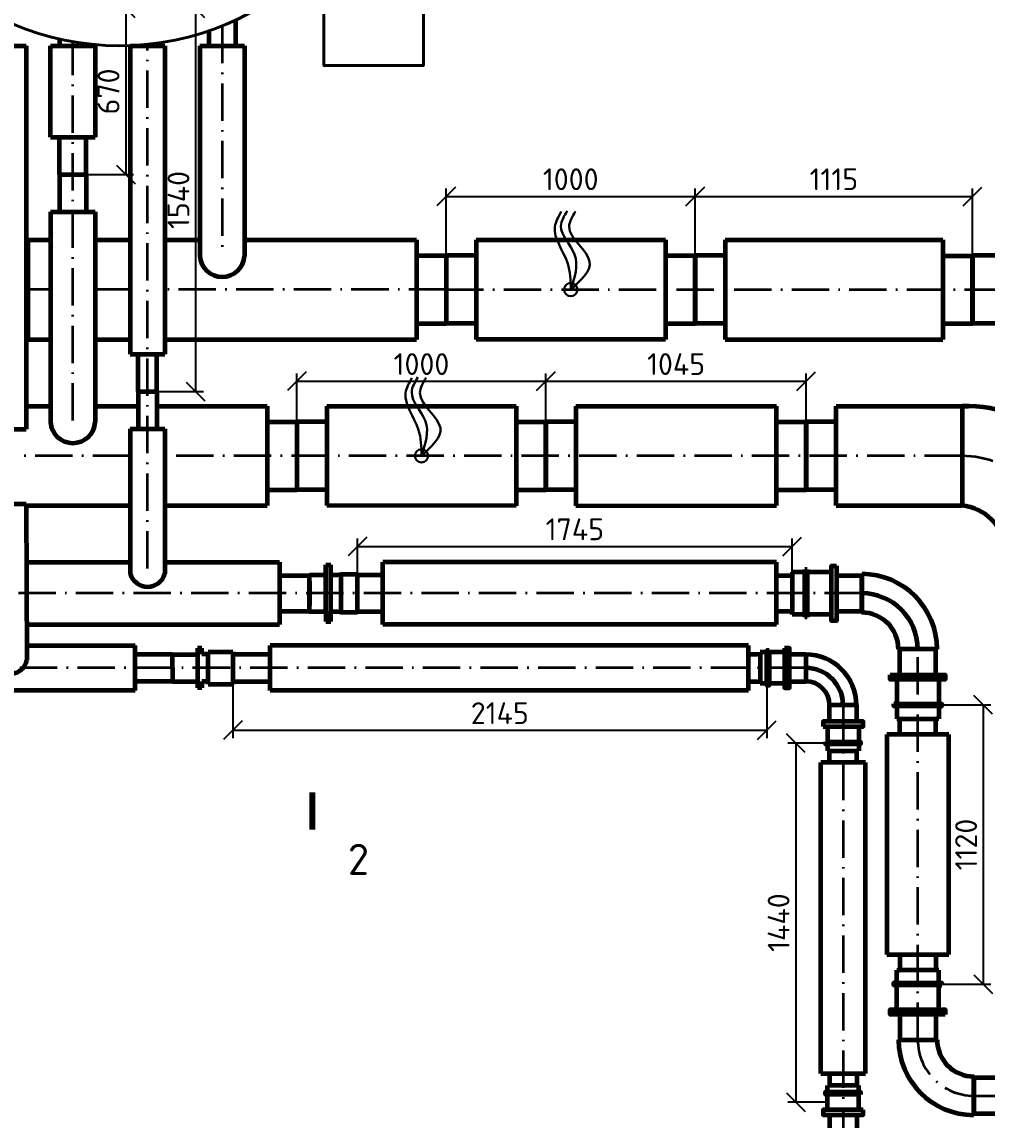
# Model space of a CAD drawing. Header units: millimetres. Extents: x 1990 to 7549, y 397 to 3825.
# Drawn here: x 4242.1 to 4397.1, y 1275.7 to 1452.2 of the extents above; entities that cross this region are included whole.
import ezdxf

# ---------------------------------------------------------------- set-up
doc = ezdxf.new("R2010")
doc.units = ezdxf.units.MM
doc.linetypes.add('ACAD_ISO10W100', pattern=[18.5, 12, -3, 0.5, -3])
for name, color, linetype, lineweight in [('2 Рамка обычные', 1, 'Continuous', 60), ('3 Оъекты сущ.', 7, 'Continuous', 30), ('9 Размеры на геодезии', 5, 'Continuous', 40), ('Объекты проект.', 1, 'Continuous', 80)]:
    doc.layers.add(name, color=color, linetype=linetype, lineweight=lineweight)
doc.styles.add('-ISOCPEUR-', font='isocpeur.TTF')
doc.styles.add('GOST', font='gost.shx', dxfattribs={"oblique": 15})
doc.dimstyles.new('Копия М 1 к 25', dxfattribs={"dimtxt": 3.5, "dimasz": 3, "dimexe": 1.25, "dimexo": 0, "dimgap": 1, "dimtad": 1, "dimdec": 0, "dimlfac": 25, "dimzin": 0, "dimdsep": 46, "dimtxsty": 'GOST', "dimblk": 'OBLIQUE', "dimcen": 5, "dimclrd": 256, "dimclre": 256, "dimclrt": 256, "dimazin": 2, "dimtfac": 1, "dimtdec": 0, "dimtmove": 0, "dimatfit": 3, "dimldrblk": 'NONE', "dimfxl": 1.25, "dimtolj": 1, "dimtzin": 0, "dimlwd": -1, "dimlwe": -1, "dimarcsym": 2})

# ---------------------------------------------------------------- blocks, each defined once
blk = doc.blocks.new('_Oblique')
at = {"color": 0, "linetype": 'ByBlock', "lineweight": -2}
blk.add_line((-0.5, -0.5), (0.5, 0.5), dxfattribs=at)
blk = doc.blocks.new('*D209')
at = {"transparency": 16777216}
for p, q in [((4296.01, 1363.35), (4296.01, 1369.18)), ((4296.01, 1367.93), (4365.84, 1367.93)), ((4365.84, 1363.28), (4365.84, 1369.18))]:
    blk.add_line(p, q, dxfattribs=at)
at = {"layer": 'Defpoints', "color": 0, "lineweight": 35, "transparency": 16777216}
for p in [(4365.84, 1367.93), (4296.01, 1363.35), (4365.84, 1363.28)]:
    blk.add_point(p, dxfattribs=at)
at = {"transparency": 16777216, "xscale": 3, "yscale": 3, "zscale": 3, "rotation": 180}
blk.add_blockref('_Oblique', (4296.01, 1367.93), dxfattribs=at)
at = {"transparency": 16777216, "xscale": 3, "yscale": 3, "zscale": 3}
blk.add_blockref('_Oblique', (4365.84, 1367.93), dxfattribs=at)
at = {"lineweight": 35, "transparency": 16777216, "insert": (4330.93, 1370.68), "char_height": 3.5, "attachment_point": 5, "style": '-ISOCPEUR-'}
blk.add_mtext('\\A1;1745', dxfattribs=at)
blk = doc.blocks.new('_None')
blk = doc.blocks.new('*D210')
at = {"transparency": 16777216}
for p, q in [((4276, 1345.8), (4276, 1337.13)), ((4361.75, 1345.59), (4361.75, 1337.13)), ((4276, 1338.38), (4361.75, 1338.38))]:
    blk.add_line(p, q, dxfattribs=at)
at = {"layer": 'Defpoints', "color": 0, "lineweight": 35, "transparency": 16777216}
for p in [(4276, 1345.8), (4361.75, 1345.59), (4361.75, 1338.38)]:
    blk.add_point(p, dxfattribs=at)
at = {"transparency": 16777216, "xscale": 3, "yscale": 3, "zscale": 3, "rotation": 180}
blk.add_blockref('_Oblique', (4276, 1338.38), dxfattribs=at)
at = {"transparency": 16777216, "xscale": 3, "yscale": 3, "zscale": 3}
blk.add_blockref('_Oblique', (4361.75, 1338.38), dxfattribs=at)
at = {"lineweight": 35, "transparency": 16777216, "insert": (4318.87, 1341.13), "char_height": 3.5, "attachment_point": 5, "style": '-ISOCPEUR-'}
blk.add_mtext('\\A1;2145', dxfattribs=at)
blk = doc.blocks.new('*D211')
at = {"transparency": 16777216}
for p, q in [((4371.21, 1336.32), (4365.16, 1336.32)), ((4366.41, 1336.32), (4366.41, 1278.64)), ((4371.51, 1278.64), (4365.16, 1278.64))]:
    blk.add_line(p, q, dxfattribs=at)
at = {"layer": 'Defpoints', "color": 0, "lineweight": 35, "transparency": 16777216}
for p in [(4371.21, 1336.32), (4366.41, 1278.64), (4371.51, 1278.64)]:
    blk.add_point(p, dxfattribs=at)
at = {"transparency": 16777216, "xscale": 3, "yscale": 3, "zscale": 3}
for p, rotation in [((4366.41, 1336.32), 90), ((4366.41, 1278.64), 270)]:
    blk.add_blockref('_Oblique', p, dxfattribs=dict(at, rotation=rotation))
at = {"lineweight": 35, "transparency": 16777216, "insert": (4363.66, 1307.48), "char_height": 3.5, "attachment_point": 5, "rotation": 90, "style": '-ISOCPEUR-'}
blk.add_mtext('\\A1;1440', dxfattribs=at)
blk = doc.blocks.new('*D212')
at = {"transparency": 16777216}
for p, q in [((4389.87, 1342.45), (4397.78, 1342.45)), ((4396.53, 1342.45), (4396.53, 1297.6)), ((4389.87, 1297.6), (4397.78, 1297.6))]:
    blk.add_line(p, q, dxfattribs=at)
at = {"layer": 'Defpoints', "color": 0, "lineweight": 35, "transparency": 16777216}
for p in [(4389.87, 1342.45), (4389.87, 1297.6), (4396.53, 1297.6)]:
    blk.add_point(p, dxfattribs=at)
at = {"transparency": 16777216, "xscale": 3, "yscale": 3, "zscale": 3}
for p, rotation in [((4396.53, 1342.45), 90), ((4396.53, 1297.6), 270)]:
    blk.add_blockref('_Oblique', p, dxfattribs=dict(at, rotation=rotation))
at = {"lineweight": 35, "transparency": 16777216, "insert": (4393.78, 1320.02), "char_height": 3.5, "attachment_point": 5, "rotation": 90, "style": '-ISOCPEUR-'}
blk.add_mtext('\\A1;1120', dxfattribs=at)
blk = doc.blocks.new('*D220')
at = {"transparency": 16777216}
for p, q in [((4252.44, 1454.4), (4260.01, 1454.4)), ((4258.76, 1454.4), (4258.76, 1427.68)), ((4252.44, 1427.68), (4260.01, 1427.68))]:
    blk.add_line(p, q, dxfattribs=at)
at = {"layer": 'Defpoints', "color": 0, "lineweight": 35, "transparency": 16777216}
for p in [(4252.44, 1454.4), (4252.44, 1427.68), (4258.76, 1427.68)]:
    blk.add_point(p, dxfattribs=at)
at = {"transparency": 16777216, "xscale": 3, "yscale": 3, "zscale": 3}
for p, rotation in [((4258.76, 1454.4), 90), ((4258.76, 1427.68), 270)]:
    blk.add_blockref('_Oblique', p, dxfattribs=dict(at, rotation=rotation))
at = {"lineweight": 35, "transparency": 16777216, "insert": (4256.01, 1441.04), "char_height": 3.5, "attachment_point": 5, "rotation": 90, "style": '-ISOCPEUR-'}
blk.add_mtext('\\A1;670', dxfattribs=at)
blk = doc.blocks.new('*D221')
at = {"transparency": 16777216}
for p, q in [((4263.79, 1454.4), (4271.24, 1454.4)), ((4269.99, 1454.4), (4269.99, 1392.8)), ((4263.79, 1392.8), (4271.24, 1392.8))]:
    blk.add_line(p, q, dxfattribs=at)
at = {"layer": 'Defpoints', "color": 0, "lineweight": 35, "transparency": 16777216}
for p in [(4263.79, 1454.4), (4263.79, 1392.8), (4269.99, 1392.8)]:
    blk.add_point(p, dxfattribs=at)
at = {"transparency": 16777216, "xscale": 3, "yscale": 3, "zscale": 3}
for p, rotation in [((4269.99, 1454.4), 90), ((4269.99, 1392.8), 270)]:
    blk.add_blockref('_Oblique', p, dxfattribs=dict(at, rotation=rotation))
at = {"lineweight": 35, "transparency": 16777216, "insert": (4267.24, 1423.6), "char_height": 3.5, "attachment_point": 5, "rotation": 90, "style": '-ISOCPEUR-'}
blk.add_mtext('\\A1;1540', dxfattribs=at)
blk = doc.blocks.new('*D222')
at = {"transparency": 16777216}
for p, q in [((4350.26, 1414.66), (4350.26, 1425.43)), ((4350.26, 1424.18), (4394.82, 1424.18)), ((4394.82, 1414.65), (4394.82, 1425.43))]:
    blk.add_line(p, q, dxfattribs=at)
at = {"layer": 'Defpoints', "color": 0, "lineweight": 35, "transparency": 16777216}
for p in [(4394.82, 1424.18), (4350.26, 1414.66), (4394.82, 1414.65)]:
    blk.add_point(p, dxfattribs=at)
at = {"transparency": 16777216, "xscale": 3, "yscale": 3, "zscale": 3, "rotation": 180}
blk.add_blockref('_Oblique', (4350.26, 1424.18), dxfattribs=at)
at = {"transparency": 16777216, "xscale": 3, "yscale": 3, "zscale": 3}
blk.add_blockref('_Oblique', (4394.82, 1424.18), dxfattribs=at)
at = {"lineweight": 35, "transparency": 16777216, "insert": (4372.54, 1426.93), "char_height": 3.5, "attachment_point": 5, "style": '-ISOCPEUR-'}
blk.add_mtext('\\A1;1115', dxfattribs=at)
blk = doc.blocks.new('*D223')
at = {"transparency": 16777216}
for p, q in [((4310.26, 1414.66), (4310.26, 1425.43)), ((4310.26, 1424.18), (4350.26, 1424.18)), ((4350.26, 1414.66), (4350.26, 1425.43))]:
    blk.add_line(p, q, dxfattribs=at)
at = {"layer": 'Defpoints', "color": 0, "lineweight": 35, "transparency": 16777216}
for p in [(4350.26, 1424.18), (4310.26, 1414.66), (4350.26, 1414.66)]:
    blk.add_point(p, dxfattribs=at)
at = {"transparency": 16777216, "xscale": 3, "yscale": 3, "zscale": 3, "rotation": 180}
blk.add_blockref('_Oblique', (4310.26, 1424.18), dxfattribs=at)
at = {"transparency": 16777216, "xscale": 3, "yscale": 3, "zscale": 3}
blk.add_blockref('_Oblique', (4350.26, 1424.18), dxfattribs=at)
at = {"lineweight": 35, "transparency": 16777216, "insert": (4330.26, 1426.93), "char_height": 3.5, "attachment_point": 5, "style": '-ISOCPEUR-'}
blk.add_mtext('\\A1;1000', dxfattribs=at)
blk = doc.blocks.new('*D224')
at = {"transparency": 16777216}
for p, q in [((4286.28, 1382.48), (4286.28, 1395.73)), ((4286.28, 1394.48), (4326.28, 1394.48)), ((4326.28, 1382.48), (4326.28, 1395.73))]:
    blk.add_line(p, q, dxfattribs=at)
at = {"layer": 'Defpoints', "color": 0, "lineweight": 35, "transparency": 16777216}
for p in [(4326.28, 1394.48), (4286.28, 1382.48), (4326.28, 1382.48)]:
    blk.add_point(p, dxfattribs=at)
at = {"transparency": 16777216, "xscale": 3, "yscale": 3, "zscale": 3, "rotation": 180}
blk.add_blockref('_Oblique', (4286.28, 1394.48), dxfattribs=at)
at = {"transparency": 16777216, "xscale": 3, "yscale": 3, "zscale": 3}
blk.add_blockref('_Oblique', (4326.28, 1394.48), dxfattribs=at)
at = {"lineweight": 35, "transparency": 16777216, "insert": (4306.28, 1397.23), "char_height": 3.5, "attachment_point": 5, "style": '-ISOCPEUR-'}
blk.add_mtext('\\A1;1000', dxfattribs=at)
blk = doc.blocks.new('*D225')
at = {"transparency": 16777216}
for p, q in [((4326.28, 1387.94), (4326.28, 1395.73)), ((4326.28, 1394.48), (4368.1, 1394.48)), ((4368.1, 1387.94), (4368.1, 1395.73))]:
    blk.add_line(p, q, dxfattribs=at)
at = {"layer": 'Defpoints', "color": 0, "lineweight": 35, "transparency": 16777216}
for p in [(4368.1, 1394.48), (4326.28, 1387.94), (4368.1, 1387.94)]:
    blk.add_point(p, dxfattribs=at)
at = {"transparency": 16777216, "xscale": 3, "yscale": 3, "zscale": 3, "rotation": 180}
blk.add_blockref('_Oblique', (4326.28, 1394.48), dxfattribs=at)
at = {"transparency": 16777216, "xscale": 3, "yscale": 3, "zscale": 3}
blk.add_blockref('_Oblique', (4368.1, 1394.48), dxfattribs=at)
at = {"lineweight": 35, "transparency": 16777216, "insert": (4347.19, 1397.23), "char_height": 3.5, "attachment_point": 5, "style": '-ISOCPEUR-'}
blk.add_mtext('\\A1;1045', dxfattribs=at)

msp = doc.modelspace()

# ---------------------------------------------------------------- linework, layer by layer
at = {"color": 3, "linetype": 'ACAD_ISO10W100', "lineweight": 35, "ltscale": 0.5}
for p, q in [((4274.263, 1451.585), (4274.263, 1414.863)), ((4250.277, 1388.147), (4250.277, 1449.048)), ((4262.27, 1364.392), (4262.27, 1448.622)), ((4246.677, 1409.197), (4242.777, 1409.197)), ((4259.47, 1409.197), (4253.877, 1409.197)), ((4310.263, 1409.197), (4265.07, 1409.197)), ((4310.263, 1409.197), (4419.844, 1409.192)), ((4259.47, 1382.479), (4241.417, 1382.479)), ((4393.124, 1382.476), (4265.07, 1382.479)), ((4377.02, 1360.397), (4177.126, 1360.397)), ((4386.021, 1288.648), (4386.02, 1351.397)), ((4368.02, 1348.397), (4178.663, 1348.397)), ((4374.02, 1342.397), (4374.02, 1274)), ((4395.021, 1279.648), (4502.82, 1279.648))]:
    msp.add_line(p, q, dxfattribs=at)
at = {"lineweight": 30}
for centre in [(4330.263, 1409.196), (4306.277, 1382.477)]:
    msp.add_circle(centre, 1.062, dxfattribs=at)
at = {"color": 3, "linetype": 'ACAD_ISO10W100', "lineweight": 35, "ltscale": 0.5}
for centre, radius, start, end in [((4393.112, 1367.488), 14.988, 359.9812, 90.0464), ((4395.021, 1288.648), 9, 180, 270)]:
    msp.add_arc(centre, radius, start, end, dxfattribs=at)
at = {"lineweight": 30}
for points in [[(4330.263, 1409.196), (4329.758, 1413.497), (4327.718, 1419.285), (4328.724, 1421.73)], [(4330.263, 1409.196), (4330.88, 1414.858), (4328.697, 1419.42), (4329.703, 1421.865)], [(4330.263, 1409.196), (4333.299, 1413.69), (4330.013, 1419.318), (4331.019, 1421.764)], [(4306.277, 1382.477), (4305.772, 1386.778), (4303.732, 1392.566), (4304.738, 1395.011)], [(4306.277, 1382.477), (4306.894, 1388.139), (4304.711, 1392.701), (4305.717, 1395.146)], [(4306.277, 1382.477), (4309.313, 1386.972), (4306.027, 1392.6), (4307.033, 1395.045)]]:
    msp.add_spline(points, degree=3, dxfattribs=at)
at = {"layer": '2 Рамка обычные'}
for p, q in [((4276.423, 1452.523), (4276.423, 1448.397)), ((4272.103, 1450.779), (4272.103, 1448.397)), ((4270.663, 1448.397), (4277.863, 1448.397)), ((4270.663, 1448.397), (4270.663, 1414.591)), ((4272.103, 1448.397), (4276.423, 1448.397)), ((4277.863, 1448.397), (4277.863, 1414.591)), ((4243.063, 1417.197), (4243.063, 1401.197)), ((4243.063, 1417.197), (4246.677, 1417.197)), ((4253.877, 1417.197), (4259.47, 1417.197)), ((4265.07, 1417.197), (4270.663, 1417.197)), ((4277.863, 1417.197), (4305.463, 1417.197)), ((4305.463, 1417.197), (4305.463, 1401.197)), ((4315.063, 1417.197), (4315.063, 1401.197)), ((4315.063, 1417.197), (4345.463, 1417.195)), ((4345.463, 1417.195), (4345.463, 1401.195)), ((4355.063, 1417.195), (4355.063, 1401.195)), ((4355.063, 1417.195), (4390.02, 1417.193)), ((4390.02, 1417.193), (4390.02, 1401.193)), ((4243.063, 1414.657), (4242.777, 1414.657)), ((4305.463, 1414.657), (4310.263, 1414.657)), ((4310.263, 1414.657), (4310.263, 1403.737)), ((4310.263, 1414.657), (4310.263, 1403.737)), ((4315.063, 1414.657), (4310.263, 1414.657)), ((4310.263, 1414.657), (4310.263, 1403.737)), ((4345.463, 1414.655), (4350.263, 1414.655)), ((4350.263, 1403.739), (4350.263, 1414.659)), ((4350.263, 1403.739), (4350.263, 1414.659)), ((4350.263, 1403.739), (4350.263, 1414.659)), ((4350.263, 1403.739), (4350.263, 1414.659)), ((4350.263, 1414.655), (4350.263, 1403.735)), ((4350.263, 1414.655), (4350.263, 1403.735)), ((4355.063, 1414.655), (4350.263, 1414.655)), ((4390.02, 1414.653), (4394.82, 1414.653)), ((4399.62, 1414.657), (4394.82, 1414.657)), ((4394.82, 1403.737), (4394.82, 1414.657)), ((4394.82, 1403.737), (4394.82, 1414.657)), ((4394.82, 1414.653), (4394.82, 1403.733)), ((4243.063, 1403.737), (4242.777, 1403.737)), ((4305.463, 1403.737), (4310.263, 1403.737)), ((4315.063, 1403.737), (4310.263, 1403.737)), ((4345.463, 1403.735), (4350.263, 1403.735)), ((4355.063, 1403.735), (4350.263, 1403.735)), ((4390.02, 1403.733), (4394.82, 1403.733)), ((4399.62, 1403.737), (4394.82, 1403.737)), ((4243.063, 1401.197), (4246.677, 1401.197)), ((4253.877, 1401.197), (4259.47, 1401.197)), ((4265.07, 1401.197), (4305.463, 1401.197)), ((4345.463, 1401.195), (4315.063, 1401.197)), ((4355.063, 1401.195), (4390.02, 1401.193))]:
    msp.add_line(p, q, dxfattribs=at)
at = {"layer": '2 Рамка обычные', "color": 5}
for p, q in [((4248.117, 1449.48), (4248.117, 1448.397)), ((4246.677, 1448.397), (4253.877, 1448.397)), ((4246.677, 1433.68), (4246.677, 1448.397)), ((4248.117, 1448.397), (4252.437, 1448.397)), ((4252.437, 1448.727), (4252.437, 1448.397)), ((4253.877, 1448.397), (4253.877, 1433.68)), ((4246.677, 1433.68), (4253.877, 1433.68)), ((4248.117, 1427.68), (4248.117, 1433.68)), ((4248.117, 1433.68), (4252.437, 1433.68)), ((4252.437, 1427.68), (4252.437, 1433.68)), ((4248.117, 1427.68), (4252.437, 1427.68)), ((4248.117, 1427.68), (4248.117, 1421.68)), ((4248.117, 1427.68), (4252.437, 1427.68)), ((4252.437, 1427.68), (4252.437, 1421.68)), ((4246.677, 1421.68), (4253.877, 1421.68)), ((4246.677, 1421.68), (4246.677, 1387.875)), ((4248.117, 1421.68), (4252.437, 1421.68)), ((4253.877, 1421.68), (4253.877, 1387.875)), ((4242.777, 1390.48), (4246.677, 1390.48)), ((4253.877, 1390.48), (4260.75, 1390.48)), ((4263.79, 1390.48), (4281.477, 1390.48)), ((4281.477, 1390.48), (4281.477, 1374.48)), ((4291.077, 1390.478), (4291.077, 1374.478)), ((4291.077, 1390.478), (4321.477, 1390.477)), ((4321.477, 1390.477), (4321.477, 1374.477)), ((4331.077, 1390.477), (4331.077, 1374.477)), ((4331.077, 1390.477), (4363.3, 1390.477)), ((4363.3, 1374.48), (4363.3, 1390.48)), ((4372.9, 1374.48), (4372.9, 1390.48)), ((4372.9, 1390.48), (4394.156, 1390.48)), ((4393.124, 1390.48), (4393.124, 1374.48)), ((4281.477, 1387.94), (4286.277, 1387.94)), ((4286.277, 1387.94), (4286.277, 1377.02)), ((4286.277, 1387.94), (4286.277, 1377.02)), ((4286.277, 1387.94), (4286.277, 1377.02)), ((4286.277, 1387.94), (4286.277, 1377.02)), ((4286.277, 1387.94), (4286.277, 1377.02)), ((4286.277, 1387.94), (4286.277, 1377.02)), ((4286.277, 1387.938), (4286.277, 1377.018)), ((4286.277, 1387.938), (4286.277, 1377.018)), ((4291.077, 1387.938), (4286.277, 1387.938)), ((4286.277, 1387.938), (4286.277, 1377.018)), ((4321.477, 1387.937), (4326.277, 1387.937)), ((4326.277, 1377.02), (4326.277, 1387.94)), ((4326.277, 1377.02), (4326.277, 1387.94)), ((4326.277, 1377.02), (4326.277, 1387.94)), ((4326.277, 1377.02), (4326.277, 1387.94)), ((4326.277, 1377.02), (4326.277, 1387.94)), ((4326.277, 1377.02), (4326.277, 1387.94)), ((4326.277, 1377.02), (4326.277, 1387.94)), ((4326.277, 1377.02), (4326.277, 1387.94)), ((4326.277, 1387.937), (4326.277, 1377.017)), ((4326.277, 1387.937), (4326.277, 1377.017)), ((4326.277, 1387.937), (4326.277, 1377.017)), ((4331.077, 1387.937), (4326.277, 1387.937)), ((4326.277, 1387.937), (4326.277, 1377.017)), ((4363.3, 1387.94), (4368.1, 1387.94)), ((4372.9, 1387.94), (4368.1, 1387.94)), ((4368.1, 1377.02), (4368.1, 1387.94)), ((4368.1, 1377.02), (4368.1, 1387.94)), ((4368.1, 1377.02), (4368.1, 1387.94)), ((4368.1, 1377.02), (4368.1, 1387.94)), ((4368.1, 1387.937), (4368.1, 1377.017)), ((4368.1, 1387.937), (4368.1, 1377.017)), ((4281.477, 1377.02), (4286.277, 1377.02)), ((4291.077, 1377.018), (4286.277, 1377.018)), ((4321.477, 1377.017), (4326.277, 1377.017)), ((4331.077, 1377.017), (4326.277, 1377.017)), ((4363.3, 1377.02), (4368.1, 1377.02)), ((4372.9, 1377.02), (4368.1, 1377.02)), ((4242.778, 1374.48), (4259.47, 1374.48)), ((4265.07, 1374.48), (4281.477, 1374.48)), ((4321.477, 1374.477), (4291.077, 1374.478)), ((4331.077, 1374.477), (4363.3, 1374.48)), ((4372.9, 1374.48), (4393.124, 1374.48))]:
    msp.add_line(p, q, dxfattribs=at)
at = {"layer": '2 Рамка обычные'}
msp.add_arc((4274.263, 1414.863), 3.61, 184.31559, 355.68441, dxfattribs=at)
at = {"layer": '2 Рамка обычные', "color": 5}
for centre, radius, start, end in [((4393.64, 1368.02), 22.466, 358.62986, 91.31538), ((4250.277, 1388.147), 3.61, 184.31559, 355.68441), ((4392.423, 1366.806), 7.706, 5.03734, 84.78251)]:
    msp.add_arc(centre, radius, start, end, dxfattribs=at)
at = {"layer": '3 Оъекты сущ.'}
msp.add_lwpolyline([(4288.739, 1328.395, 1, 1, 0), (4288.739, 1322.395, 1, 1, 0), (4288.739, 1324.395, 0, 1.8, 0), (4294.739, 1324.395, 0, 0, 0), (4300.739, 1324.395, 0, 0, 0)], format="xyseb", dxfattribs=at)
at = {"layer": '9 Размеры на геодезии', "color": 0, "linetype": 'ByBlock'}
msp.add_lwpolyline([(4301.82, 1492.397), (4306.595, 1492.397), (4306.595, 1445.197), (4290.595, 1445.197), (4290.595, 1492.397), (4297.82, 1492.397)], dxfattribs=at)
msp.add_circle((4257.82, 1492.397), 44, dxfattribs=at)
at = {"layer": 'Объекты проект.', "color": 4, "lineweight": 60}
for p, q in [((4263.79, 1448.804), (4263.79, 1448.397)), ((4259.47, 1448.397), (4265.07, 1448.397)), ((4259.47, 1448.397), (4259.47, 1398.798)), ((4260.75, 1448.494), (4260.75, 1448.397)), ((4260.75, 1448.397), (4263.79, 1448.397)), ((4265.07, 1448.397), (4265.07, 1398.798)), ((4259.47, 1398.798), (4265.07, 1398.798)), ((4260.75, 1392.798), (4260.75, 1398.798)), ((4260.75, 1398.798), (4263.79, 1398.798)), ((4263.79, 1392.798), (4263.79, 1398.798)), ((4260.75, 1392.798), (4263.79, 1392.798)), ((4260.75, 1392.798), (4260.75, 1386.798)), ((4260.75, 1392.798), (4263.79, 1392.798)), ((4263.79, 1392.798), (4263.79, 1386.798)), ((4259.47, 1386.798), (4265.07, 1386.798)), ((4259.47, 1386.798), (4259.47, 1363.513)), ((4260.75, 1386.798), (4263.79, 1386.798)), ((4265.07, 1386.798), (4265.07, 1363.513)), ((4242.808, 1365.398), (4259.47, 1365.398)), ((4265.07, 1365.398), (4283.47, 1365.398)), ((4283.47, 1365.398), (4283.47, 1355.398)), ((4290.904, 1363.35), (4290.904, 1364.944)), ((4290.904, 1364.944), (4291.713, 1364.944)), ((4291.713, 1355.85), (4291.713, 1364.944)), ((4363.34, 1365.397), (4300.055, 1365.397)), ((4300.055, 1355.397), (4300.055, 1365.397)), ((4363.34, 1355.397), (4363.34, 1365.397)), ((4368.272, 1364.242), (4367.872, 1364.242)), ((4367.872, 1363.785), (4367.872, 1364.242)), ((4368.272, 1363.785), (4368.272, 1364.242)), ((4283.47, 1363.277), (4288.27, 1363.277)), ((4288.27, 1357.444), (4288.27, 1363.35)), ((4288.27, 1357.444), (4288.27, 1363.35)), ((4288.27, 1363.35), (4290.904, 1363.35)), ((4288.27, 1362.339), (4288.27, 1358.456)), ((4288.27, 1362.339), (4288.27, 1358.456)), ((4290.904, 1357.444), (4290.904, 1363.35)), ((4291.713, 1363.35), (4292.809, 1363.35)), ((4292.809, 1363.35), (4293.382, 1363.451)), ((4293.382, 1357.343), (4293.382, 1363.451)), ((4293.382, 1363.451), (4296.01, 1363.451)), ((4296.01, 1357.343), (4296.01, 1363.451)), ((4296.01, 1363.35), (4300.055, 1363.35)), ((4363.34, 1363.277), (4365.844, 1363.277)), ((4367.872, 1363.785), (4365.844, 1363.785)), ((4365.844, 1363.785), (4365.844, 1363.277)), ((4365.844, 1363.277), (4365.844, 1357.518)), ((4367.872, 1357.009), (4367.872, 1363.785)), ((4372.14, 1363.785), (4368.272, 1363.785)), ((4368.272, 1363.785), (4368.272, 1357.009)), ((4372.94, 1363.277), (4377.02, 1363.277)), ((4377.02, 1363.497), (4377.02, 1357.297)), ((4377.02, 1357.297), (4377.02, 1363.497)), ((4283.47, 1357.518), (4288.27, 1357.518)), ((4288.27, 1357.444), (4290.904, 1357.444)), ((4290.904, 1357.444), (4290.904, 1355.85)), ((4291.713, 1357.444), (4292.809, 1357.444)), ((4292.809, 1357.444), (4293.382, 1357.343)), ((4293.382, 1357.343), (4296.01, 1357.343)), ((4296.01, 1357.444), (4300.055, 1357.444)), ((4363.34, 1357.518), (4365.844, 1357.518)), ((4365.844, 1357.009), (4365.844, 1357.518)), ((4372.94, 1357.518), (4377.02, 1357.518)), ((4242.841, 1355.398), (4283.47, 1355.398)), ((4290.904, 1355.85), (4291.713, 1355.85)), ((4363.34, 1355.397), (4300.055, 1355.397)), ((4367.872, 1357.009), (4365.844, 1357.009)), ((4367.872, 1357.009), (4367.872, 1356.552)), ((4368.272, 1356.552), (4367.872, 1356.552)), ((4372.14, 1357.009), (4368.272, 1357.009)), ((4368.272, 1357.009), (4368.272, 1356.552)), ((4389.12, 1351.397), (4382.92, 1351.397)), ((4383.141, 1347.317), (4383.141, 1351.397)), ((4388.9, 1347.317), (4388.9, 1351.397)), ((4382.632, 1346.517), (4382.632, 1342.649)), ((4389.408, 1346.517), (4389.408, 1342.649)), ((4382.632, 1342.649), (4382.175, 1342.649)), ((4382.175, 1342.649), (4382.175, 1342.249)), ((4382.632, 1342.249), (4382.175, 1342.249)), ((4382.632, 1342.249), (4382.632, 1340.221)), ((4389.408, 1342.649), (4389.865, 1342.649)), ((4389.408, 1342.249), (4389.865, 1342.249)), ((4389.408, 1342.249), (4389.408, 1340.221)), ((4389.865, 1342.649), (4389.865, 1342.249)), ((4382.632, 1340.221), (4383.141, 1340.221)), ((4383.141, 1337.717), (4383.141, 1340.221)), ((4383.141, 1340.221), (4388.9, 1340.221)), ((4388.9, 1337.717), (4388.9, 1340.221)), ((4389.408, 1340.221), (4388.9, 1340.221)), ((4391.021, 1337.717), (4381.021, 1337.717)), ((4381.021, 1337.717), (4381.021, 1302.328)), ((4391.021, 1302.328), (4391.021, 1337.717)), ((4381.021, 1302.328), (4391.021, 1302.328)), ((4383.142, 1302.328), (4383.142, 1299.824)), ((4388.901, 1302.328), (4388.901, 1299.824)), ((4382.633, 1297.796), (4382.633, 1299.824)), ((4382.633, 1299.824), (4383.142, 1299.824)), ((4388.901, 1299.824), (4383.142, 1299.824)), ((4389.409, 1299.824), (4388.901, 1299.824)), ((4389.409, 1297.796), (4389.409, 1299.824)), ((4382.176, 1297.396), (4382.176, 1297.796)), ((4382.633, 1297.796), (4382.176, 1297.796)), ((4382.633, 1297.396), (4382.176, 1297.396)), ((4382.633, 1293.528), (4382.633, 1297.396)), ((4389.409, 1297.796), (4389.866, 1297.796)), ((4389.409, 1293.528), (4389.409, 1297.396)), ((4389.409, 1297.396), (4389.866, 1297.396)), ((4389.866, 1297.396), (4389.866, 1297.796)), ((4383.142, 1292.728), (4383.142, 1288.648)), ((4388.901, 1292.728), (4388.901, 1288.648)), ((4382.921, 1288.648), (4389.121, 1288.648)), ((4395.021, 1276.548), (4395.021, 1282.748)), ((4395.021, 1282.748), (4395.021, 1276.548)), ((4399.101, 1282.528), (4395.021, 1282.528)), ((4399.101, 1276.768), (4395.021, 1276.768))]:
    msp.add_line(p, q, dxfattribs=at)
at = {"layer": 'Объекты проект.', "color": 6, "lineweight": 60, "true_color": 0xff00ff}
for p, q in [((4237.777, 1448.397), (4242.777, 1448.397)), ((4242.777, 1448.397), (4242.777, 1386.797)), ((4237.777, 1386.797), (4242.777, 1386.797)), ((4237.777, 1374.797), (4242.777, 1374.797)), ((4242.777, 1374.797), (4242.86, 1349.666)), ((4242.852, 1351.997), (4260.277, 1351.997)), ((4260.277, 1344.797), (4260.277, 1351.997)), ((4358.82, 1351.997), (4281.997, 1351.997)), ((4281.997, 1344.797), (4281.997, 1351.997)), ((4358.82, 1344.797), (4358.82, 1351.997)), ((4266.277, 1350.557), (4260.277, 1350.557)), ((4266.277, 1348.397), (4266.277, 1350.557)), ((4266.277, 1348.397), (4266.277, 1350.557)), ((4266.277, 1350.557), (4270.287, 1350.557)), ((4271.007, 1351.597), (4270.287, 1351.597)), ((4270.287, 1351.597), (4270.287, 1345.197)), ((4271.007, 1350.597), (4271.007, 1351.597)), ((4272.027, 1350.597), (4271.007, 1350.597)), ((4272.027, 1345.797), (4272.027, 1350.997)), ((4272.027, 1350.997), (4275.997, 1350.997)), ((4275.997, 1350.997), (4275.997, 1345.797)), ((4275.997, 1350.597), (4281.997, 1350.597)), ((4358.82, 1350.597), (4360.714, 1350.597)), ((4361.746, 1350.91), (4360.714, 1350.91)), ((4360.714, 1350.91), (4360.714, 1350.597)), ((4360.714, 1350.597), (4360.714, 1346.197)), ((4362.146, 1351.204), (4361.746, 1351.204)), ((4361.746, 1350.91), (4361.746, 1351.204)), ((4362.146, 1350.91), (4362.146, 1351.204)), ((4364.614, 1350.91), (4362.146, 1350.91)), ((4365.414, 1350.597), (4368.02, 1350.597)), ((4368.02, 1350.557), (4368.02, 1346.237)), ((4266.277, 1348.397), (4266.277, 1346.237)), ((4266.277, 1348.397), (4266.277, 1346.237)), ((4260.277, 1344.797), (4220.277, 1344.797)), ((4266.277, 1346.237), (4260.277, 1346.237)), ((4266.277, 1346.237), (4270.287, 1346.237)), ((4271.007, 1345.197), (4270.287, 1345.197)), ((4272.027, 1346.197), (4271.007, 1346.197)), ((4271.007, 1346.197), (4271.007, 1345.197)), ((4272.027, 1345.797), (4275.997, 1345.797)), ((4275.997, 1346.197), (4281.997, 1346.197)), ((4358.82, 1344.797), (4281.997, 1344.797)), ((4358.82, 1346.197), (4360.714, 1346.197)), ((4360.714, 1345.884), (4360.714, 1346.197)), ((4361.746, 1345.884), (4360.714, 1345.884)), ((4361.746, 1345.884), (4361.746, 1345.589)), ((4362.146, 1345.589), (4361.746, 1345.589)), ((4364.614, 1345.884), (4362.146, 1345.884)), ((4362.146, 1345.884), (4362.146, 1345.589)), ((4365.414, 1346.197), (4368.02, 1346.197)), ((4371.82, 1339.79), (4371.82, 1342.397)), ((4376.18, 1342.397), (4371.86, 1342.397)), ((4376.22, 1339.79), (4376.22, 1342.397)), ((4371.507, 1338.99), (4371.507, 1336.523)), ((4376.533, 1338.99), (4376.533, 1336.523)), ((4371.507, 1336.523), (4371.213, 1336.523)), ((4371.213, 1336.523), (4371.213, 1336.123)), ((4371.507, 1336.123), (4371.213, 1336.123)), ((4371.507, 1336.123), (4371.507, 1335.091)), ((4376.533, 1336.523), (4376.827, 1336.523)), ((4376.533, 1336.123), (4376.827, 1336.123)), ((4376.533, 1336.123), (4376.533, 1335.091)), ((4376.827, 1336.523), (4376.827, 1336.123)), ((4371.507, 1335.091), (4371.82, 1335.091)), ((4371.82, 1333.197), (4371.82, 1335.091)), ((4371.82, 1335.091), (4376.22, 1335.091)), ((4376.22, 1333.197), (4376.22, 1335.091)), ((4376.533, 1335.091), (4376.22, 1335.091)), ((4370.42, 1283.2), (4370.42, 1333.197)), ((4377.62, 1333.197), (4370.42, 1333.197)), ((4377.62, 1283.2), (4377.62, 1333.197)), ((4370.42, 1283.2), (4377.62, 1283.2)), ((4371.82, 1283.2), (4371.82, 1281.306)), ((4376.22, 1283.2), (4376.22, 1281.306)), ((4371.507, 1280.274), (4371.507, 1281.306)), ((4371.507, 1281.306), (4371.82, 1281.306)), ((4376.22, 1281.306), (4371.82, 1281.306)), ((4376.533, 1281.306), (4376.22, 1281.306)), ((4376.533, 1280.274), (4376.533, 1281.306)), ((4371.213, 1279.874), (4371.213, 1280.274)), ((4371.507, 1280.274), (4371.213, 1280.274)), ((4371.507, 1279.874), (4371.213, 1279.874)), ((4371.507, 1277.407), (4371.507, 1279.874)), ((4376.533, 1280.274), (4376.827, 1280.274)), ((4376.533, 1277.407), (4376.533, 1279.874)), ((4376.533, 1279.874), (4376.827, 1279.874)), ((4376.827, 1279.874), (4376.827, 1280.274)), ((4371.82, 1276.607), (4371.82, 1274)), ((4376.22, 1276.607), (4376.22, 1274))]:
    msp.add_line(p, q, dxfattribs=at)
at = {"layer": 'Объекты проект.', "color": 4, "lineweight": 60}
for points in [[(4372.94, 1364.817), (4372.94, 1355.978), (4372.14, 1355.978), (4372.14, 1364.817)], [(4381.601, 1347.317), (4390.44, 1347.317), (4390.44, 1346.517), (4381.601, 1346.517)], [(4382.175, 1342.649), (4389.865, 1342.649), (4389.865, 1342.249), (4382.175, 1342.249)], [(4389.866, 1297.396), (4382.176, 1297.396), (4382.176, 1297.796), (4389.866, 1297.796)], [(4390.441, 1292.728), (4381.602, 1292.728), (4381.602, 1293.528), (4390.441, 1293.528)]]:
    msp.add_lwpolyline(points, close=True, dxfattribs=at)
at = {"layer": 'Объекты проект.', "color": 6, "lineweight": 60, "true_color": 0xff00ff}
for points in [[(4362.146, 1351.204), (4362.146, 1345.589), (4361.746, 1345.589), (4361.746, 1351.204)], [(4364.614, 1351.598), (4364.614, 1345.195), (4365.414, 1345.195), (4365.414, 1351.598)], [(4370.819, 1338.99), (4377.221, 1338.99), (4377.221, 1339.79), (4370.819, 1339.79)], [(4371.213, 1336.523), (4376.827, 1336.523), (4376.827, 1336.123), (4371.213, 1336.123)], [(4376.827, 1279.874), (4371.213, 1279.874), (4371.213, 1280.274), (4376.827, 1280.274)], [(4377.221, 1277.407), (4370.819, 1277.407), (4370.819, 1276.607), (4377.221, 1276.607)]]:
    msp.add_lwpolyline(points, close=True, dxfattribs=at)
at = {"layer": 'Объекты проект.', "color": 4, "lineweight": 60}
for centre, radius, start, end in [((4262.27, 1364.392), 2.935, 197.42438, 342.57562), ((4377.02, 1351.397), 12.1, 0, 90), ((4377.02, 1351.397), 9, 0, 90), ((4377.02, 1351.397), 5.9, 0, 90), ((4395.021, 1288.648), 12.1, 180, 270), ((4395.021, 1288.648), 5.9, 180, 270)]:
    msp.add_arc(centre, radius, start, end, dxfattribs=at)
at = {"layer": 'Объекты проект.', "color": 6, "lineweight": 60, "true_color": 0xff00ff}
for centre, radius, start, end in [((4368.02, 1342.397), 8.16, 0, 90), ((4240.36, 1350.045), 2.529, 188.62108, 351.37892), ((4368.02, 1342.397), 6, 0, 90), ((4368.02, 1342.397), 3.84, 0, 90)]:
    msp.add_arc(centre, radius, start, end, dxfattribs=at)

# ---------------------------------------------------------------- texts
at = {"layer": '3 Оъекты сущ.', "style": '-ISOCPEUR-'}
msp.add_text('2', height=5, dxfattribs=at).set_placement((4294.451, 1315.131))

# ---------------------------------------------------------------- dimensions: what is measured, and where the dimension line sits
at = {"color": 18, "lineweight": 35, "true_color": 0x000000}
for base, p1, p2, text, picture, middle in [((4258.764, 1427.68), (4252.437, 1454.397), (4252.437, 1427.68), '670', '*D220', (4256.014, 1441.039)), ((4396.53, 1297.596), (4389.865, 1342.449), (4389.866, 1297.596), '1120', '*D212', (4393.78, 1320.023)), ((4366.409, 1278.64), (4371.213, 1336.323), (4371.507, 1278.64), '1440', '*D211', (4363.659, 1307.482))]:
    dim = msp.add_linear_dim(base=base, p1=p1, p2=p2, angle=90, text=text, dimstyle='Копия М 1 к 25', override={"dimtxsty": '-ISOCPEUR-'}, dxfattribs=at)
    dim.commit()
    dim.dimension.update_dxf_attribs({"geometry": picture, "text_midpoint": middle})
dim = msp.add_linear_dim(base=(4269.994, 1392.798), p1=(4263.79, 1454.397), p2=(4263.79, 1392.798), angle=90, dimstyle='Копия М 1 к 25', override={"dimtxsty": '-ISOCPEUR-'}, dxfattribs=at)
dim.commit()
dim.dimension.update_dxf_attribs({"geometry": '*D221', "text_midpoint": (4267.244, 1423.597)})
for base, p1, p2, picture, middle in [((4350.263, 1424.175), (4310.263, 1414.657), (4350.263, 1414.655), '*D223', (4330.263, 1426.925)), ((4326.277, 1394.48), (4286.277, 1382.478), (4326.277, 1382.48), '*D224', (4306.277, 1397.23))]:
    dim = msp.add_linear_dim(base=base, p1=p1, p2=p2, dimstyle='Копия М 1 к 25', override={"dimtxsty": '-ISOCPEUR-'}, dxfattribs=at)
    dim.commit()
    dim.dimension.update_dxf_attribs({"geometry": picture, "text_midpoint": middle})
for base, p1, p2, text, picture, middle in [((4394.82, 1424.175), (4350.263, 1414.659), (4394.82, 1414.653), '1115', '*D222', (4372.541, 1426.925)), ((4368.1, 1394.48), (4326.277, 1387.937), (4368.1, 1387.94), '1045', '*D225', (4347.188, 1397.23)), ((4365.844, 1367.929), (4296.01, 1363.35), (4365.844, 1363.277), '1745', '*D209', (4330.927, 1370.679)), ((4361.746, 1338.381), (4275.997, 1345.797), (4361.746, 1345.589), '2145', '*D210', (4318.872, 1341.131))]:
    dim = msp.add_linear_dim(base=base, p1=p1, p2=p2, text=text, dimstyle='Копия М 1 к 25', override={"dimtxsty": '-ISOCPEUR-'}, dxfattribs=at)
    dim.commit()
    dim.dimension.update_dxf_attribs({"geometry": picture, "text_midpoint": middle})

doc.saveas('drawing.dxf')
